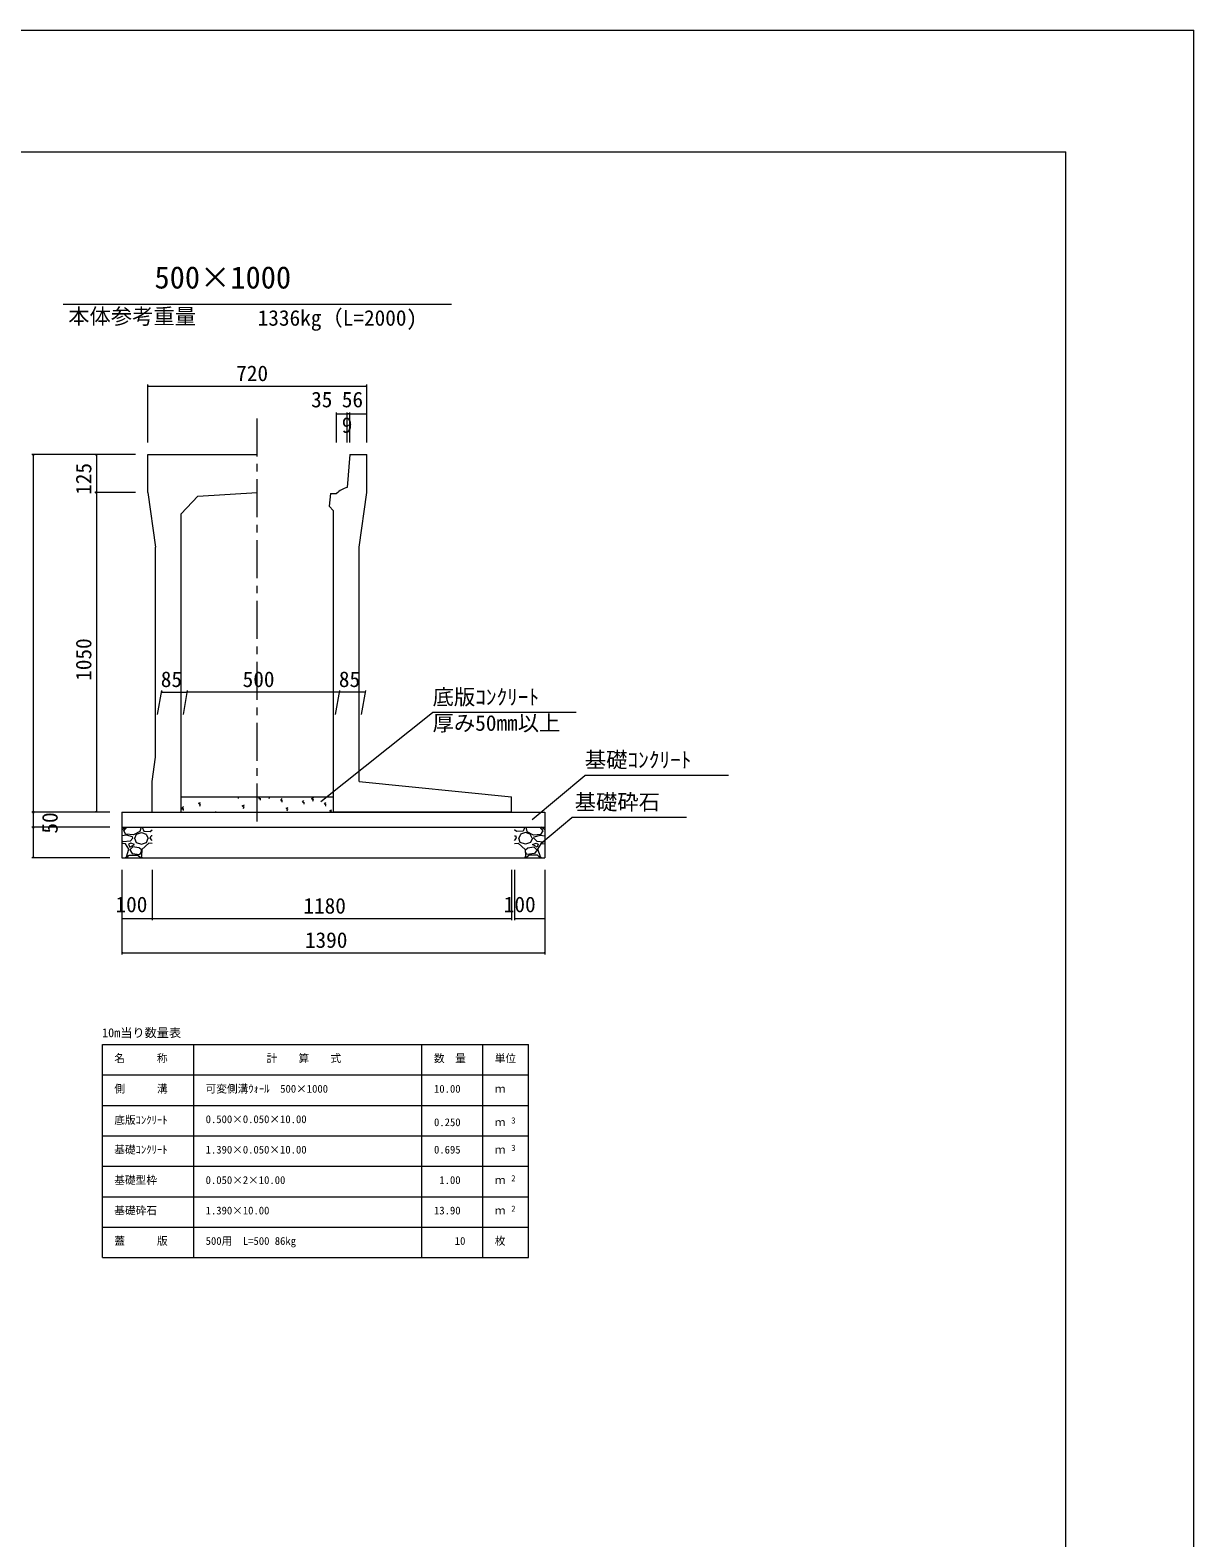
# Model space of a CAD drawing. Units: millimetres on the paper, scale 1:20. Extents: x 0 to 841, y 0 to 594.
# Drawn here: x 649.9 to 841, y 346.3 to 594 of the extents above; entities that cross this region are included whole.
import ezdxf
from ezdxf.enums import TextEntityAlignment as Align

# ---------------------------------------------------------------- set-up
doc = ezdxf.new("R2010")
doc.units = ezdxf.units.MM
doc.linetypes.add('USER1', pattern=[10, 6.25, -1.25, 1.25, -1.25])
for name, color, linetype, lineweight in [('D-STR-DIM（寸法）', 7, 'Continuous', 18), ('D-STR-HTXT（旗揚げ）', 4, 'Continuous', 18), ('D-STR-STRn（構造物）', 5, 'Continuous', 18), ('D-STR（構造物外形線）', 1, 'Continuous', 18), ('D-TTL(外枠）', 2, 'Continuous', 18), ('DEFPOINTS_2', 8, 'Continuous', 18)]:
    doc.layers.add(name, color=color, linetype=linetype, lineweight=lineweight)
doc.layers.add('D-STR-TXT（文字）', color=7, linetype='Continuous')
doc.styles.add('ＭＳ ゴシック', font='')
doc.styles.get('ＭＳ ゴシック').set_extended_font_data('MS Gothic')

msp = doc.modelspace()

# ---------------------------------------------------------------- linework, layer by layer
at = {"layer": 'D-STR-DIM（寸法）'}
for p, q in [((669.166, 526.281), (669.166, 535.769)), ((669.166, 535.519), (669.316, 535.544)), ((669.166, 535.519), (669.186, 535.519)), ((669.316, 535.494), (669.166, 535.519)), ((669.186, 535.519), (705.146, 535.519)), ((705.016, 535.544), (705.166, 535.519)), ((705.166, 535.519), (705.016, 535.494)), ((705.166, 535.519), (705.146, 535.519)), ((705.166, 526.281), (705.166, 535.769)), ((700.186, 526.281), (700.186, 531.187)), ((700.186, 530.937), (700.336, 530.962)), ((700.186, 530.937), (700.206, 530.937)), ((700.336, 530.912), (700.186, 530.937)), ((700.206, 530.937), (701.915, 530.937)), ((701.785, 530.962), (701.935, 530.937)), ((701.935, 530.937), (701.785, 530.912)), ((701.935, 530.937), (701.915, 530.937)), ((701.935, 526.281), (701.935, 531.187)), ((701.935, 526.281), (701.935, 531.187)), ((701.935, 530.937), (702.085, 530.962)), ((701.935, 530.937), (701.955, 530.937)), ((702.085, 530.912), (701.935, 530.937)), ((702.346, 530.937), (701.955, 530.937)), ((702.216, 530.962), (702.366, 530.937)), ((702.366, 530.937), (702.216, 530.912)), ((702.366, 530.937), (702.346, 530.937)), ((702.366, 526.281), (702.366, 531.187)), ((702.366, 526.281), (702.366, 531.187)), ((702.366, 530.937), (702.516, 530.962)), ((702.366, 530.937), (702.386, 530.937)), ((702.516, 530.912), (702.366, 530.937)), ((702.386, 530.937), (705.146, 530.937)), ((705.016, 530.962), (705.166, 530.937)), ((705.166, 530.937), (705.016, 530.912)), ((705.166, 530.937), (705.146, 530.937)), ((705.166, 526.281), (705.166, 531.187)), ((667.166, 524.281), (650.119, 524.281)), ((650.344, 524.131), (650.369, 524.281)), ((650.369, 524.281), (650.369, 524.261)), ((650.369, 524.281), (650.394, 524.131)), ((650.369, 524.261), (650.369, 465.551)), ((667.166, 524.281), (660.479, 524.281)), ((660.704, 524.131), (660.729, 524.281)), ((660.729, 524.281), (660.729, 524.261)), ((660.729, 524.281), (660.754, 524.131)), ((660.729, 524.261), (660.729, 518.051)), ((667.166, 518.031), (660.479, 518.031)), ((667.166, 518.031), (660.479, 518.031)), ((660.729, 518.031), (660.704, 518.181)), ((660.704, 517.881), (660.729, 518.031)), ((660.754, 518.181), (660.729, 518.031)), ((660.729, 518.031), (660.729, 518.051)), ((660.729, 518.031), (660.729, 518.011)), ((660.729, 518.031), (660.754, 517.881)), ((660.729, 518.011), (660.729, 465.551)), ((670.768, 481.539), (671.468, 485.507)), ((675.018, 481.539), (675.718, 485.507)), ((675.018, 481.539), (675.718, 485.507)), ((700.018, 481.539), (700.718, 485.507)), ((700.018, 481.539), (700.718, 485.507)), ((704.268, 481.539), (704.968, 485.507)), ((671.424, 485.257), (671.574, 485.282)), ((671.424, 485.257), (671.444, 485.257)), ((671.574, 485.232), (671.424, 485.257)), ((671.444, 485.257), (675.654, 485.257)), ((675.524, 485.282), (675.674, 485.257)), ((675.674, 485.257), (675.524, 485.232)), ((675.674, 485.257), (675.654, 485.257)), ((675.674, 485.257), (675.824, 485.282)), ((675.674, 485.257), (675.694, 485.257)), ((675.824, 485.232), (675.674, 485.257)), ((700.654, 485.257), (675.694, 485.257)), ((700.524, 485.282), (700.674, 485.257)), ((700.674, 485.257), (700.524, 485.232)), ((700.674, 485.257), (700.654, 485.257)), ((700.674, 485.257), (700.824, 485.282)), ((700.674, 485.257), (700.694, 485.257)), ((700.824, 485.232), (700.674, 485.257)), ((704.904, 485.257), (700.694, 485.257)), ((704.774, 485.282), (704.924, 485.257)), ((704.924, 485.257), (704.774, 485.232)), ((704.924, 485.257), (704.904, 485.257)), ((662.916, 465.531), (650.119, 465.531)), ((662.916, 465.531), (650.119, 465.531)), ((650.369, 465.531), (650.344, 465.681)), ((650.344, 465.381), (650.369, 465.531)), ((650.394, 465.681), (650.369, 465.531)), ((650.369, 465.531), (650.369, 465.551)), ((650.369, 465.531), (650.369, 465.511)), ((650.369, 465.531), (650.394, 465.381)), ((650.369, 465.511), (650.369, 463.051)), ((662.916, 465.531), (660.479, 465.531)), ((660.729, 465.531), (660.704, 465.681)), ((660.754, 465.681), (660.729, 465.531)), ((660.729, 465.531), (660.729, 465.551)), ((662.916, 463.031), (650.119, 463.031)), ((662.916, 463.031), (650.119, 463.031)), ((650.369, 463.031), (650.344, 463.181)), ((650.344, 462.881), (650.369, 463.031)), ((650.394, 463.181), (650.369, 463.031)), ((650.369, 463.031), (650.369, 463.051)), ((650.369, 463.031), (650.369, 463.011)), ((650.369, 463.031), (650.394, 462.881)), ((650.369, 463.011), (650.369, 458.051)), ((662.916, 458.031), (650.119, 458.031)), ((650.369, 458.031), (650.344, 458.181)), ((650.394, 458.181), (650.369, 458.031)), ((650.369, 458.031), (650.369, 458.051)), ((664.916, 456.031), (664.916, 442.158)), ((664.916, 456.031), (664.916, 447.781)), ((669.916, 456.031), (669.916, 447.781)), ((669.916, 456.031), (669.916, 447.781)), ((728.916, 456.031), (728.916, 447.781)), ((729.416, 456.031), (729.416, 447.781)), ((734.416, 456.031), (734.416, 447.781)), ((734.416, 456.031), (734.416, 442.158)), ((664.916, 448.031), (665.066, 448.056)), ((664.916, 448.031), (664.936, 448.031)), ((665.066, 448.006), (664.916, 448.031)), ((664.936, 448.031), (669.896, 448.031)), ((669.766, 448.056), (669.916, 448.031)), ((669.916, 448.031), (669.766, 448.006)), ((669.916, 448.031), (669.896, 448.031)), ((669.916, 448.031), (670.066, 448.056)), ((669.916, 448.031), (669.936, 448.031)), ((670.066, 448.006), (669.916, 448.031)), ((669.936, 448.031), (728.896, 448.031)), ((728.766, 448.056), (728.916, 448.031)), ((728.916, 448.031), (728.766, 448.006)), ((728.916, 448.031), (728.896, 448.031)), ((729.416, 448.031), (729.566, 448.056)), ((729.416, 448.031), (729.436, 448.031)), ((729.566, 448.006), (729.416, 448.031)), ((729.436, 448.031), (734.396, 448.031)), ((734.266, 448.056), (734.416, 448.031)), ((734.416, 448.031), (734.266, 448.006)), ((734.416, 448.031), (734.396, 448.031)), ((664.916, 442.408), (665.066, 442.433)), ((664.916, 442.408), (664.936, 442.408)), ((665.066, 442.383), (664.916, 442.408)), ((664.936, 442.408), (734.396, 442.408)), ((734.266, 442.433), (734.416, 442.408)), ((734.416, 442.408), (734.266, 442.383)), ((734.416, 442.408), (734.396, 442.408))]:
    msp.add_line(p, q, dxfattribs=at)
at = {"layer": 'D-STR-DIM（寸法）', "linetype": 'USER1'}
msp.add_line((687.166, 463.973), (687.166, 530.228), dxfattribs=at)
at = {"layer": 'D-STR-HTXT（旗揚げ）'}
for p, q in [((655.274, 549), (719.058, 549)), ((697.61, 467.296), (715.96, 481.891)), ((739.558, 481.891), (715.96, 481.891)), ((732.322, 464.3), (740.967, 471.564)), ((764.565, 471.564), (740.967, 471.564)), ((733.733, 460.371), (738.817, 464.633)), ((757.68, 464.633), (738.817, 464.633)), ((661.718, 427.345), (731.718, 427.345)), ((661.718, 392.345), (661.718, 427.345)), ((676.718, 392.345), (676.718, 427.345)), ((714.218, 392.345), (714.218, 427.345)), ((724.218, 411.345), (724.218, 427.345)), ((724.218, 392.345), (724.218, 427.345)), ((731.718, 392.345), (731.718, 427.345)), ((661.718, 422.345), (731.718, 422.345)), ((661.718, 417.345), (731.718, 417.345)), ((661.718, 412.345), (731.718, 412.345)), ((661.718, 407.345), (731.718, 407.345)), ((661.718, 402.345), (731.718, 402.345)), ((661.718, 397.345), (731.718, 397.345)), ((661.718, 392.345), (731.718, 392.345))]:
    msp.add_line(p, q, dxfattribs=at)
at = {"layer": 'D-STR-STRn（構造物）', "color": 7}
for p, q in [((674.666, 468.031), (699.666, 468.031)), ((674.666, 466.061), (675.053, 466.465)), ((674.666, 466.059), (675.108, 465.99)), ((675.065, 465.768), (675.01, 466.243)), ((677.512, 466.976), (677.862, 467.111)), ((677.512, 466.976), (677.761, 466.809)), ((677.721, 466.532), (677.823, 466.834)), ((684.093, 467.786), (684.048, 468.031)), ((684.698, 466.576), (685.048, 466.71)), ((684.698, 466.576), (684.947, 466.408)), ((684.907, 466.131), (685.008, 466.434)), ((687.419, 467.777), (687.633, 468.031)), ((687.419, 467.777), (687.718, 467.751)), ((687.679, 467.473), (687.621, 467.786)), ((689.108, 467.744), (689.204, 468.031)), ((689.133, 468.031), (689.148, 468.021)), ((691.006, 467.463), (691.247, 467.75)), ((691.006, 467.463), (691.304, 467.437)), ((691.265, 467.159), (691.207, 467.472)), ((691.884, 466.176), (692.234, 466.31)), ((691.884, 466.176), (692.132, 466.008)), ((692.093, 465.731), (692.194, 466.033)), ((694.592, 467.149), (694.833, 467.436)), ((694.592, 467.149), (694.891, 467.123)), ((694.852, 466.845), (694.794, 467.158)), ((696.085, 467.788), (696.435, 467.923)), ((696.085, 467.788), (696.334, 467.621)), ((696.294, 467.344), (696.395, 467.646)), ((698.178, 466.835), (698.419, 467.123)), ((698.178, 466.835), (698.477, 466.809)), ((698.438, 466.531), (698.38, 466.845)), ((699.069, 465.775), (699.419, 465.91)), ((699.069, 465.775), (699.318, 465.607)), ((680.287, 465.531), (680.389, 465.637)), ((699.345, 465.531), (699.38, 465.633))]:
    msp.add_line(p, q, dxfattribs=at)
at = {"layer": 'D-STR-STRn（構造物）'}
for p, q in [((664.916, 465.531), (664.916, 458.031)), ((664.916, 465.531), (734.416, 465.531)), ((734.416, 465.531), (734.416, 458.031)), ((664.916, 463.031), (734.416, 463.031)), ((664.916, 462.596), (665.479, 463.031)), ((665.679, 461.723), (664.916, 461.642)), ((665.123, 460.645), (664.916, 460.871)), ((665.224, 462.479), (665.721, 463.031)), ((665.584, 461.876), (665.234, 462.476)), ((666.821, 461.789), (665.571, 461.889)), ((666.673, 461.481), (665.673, 461.731)), ((666.724, 461.229), (666.274, 460.729)), ((666.725, 461.225), (666.675, 461.475)), ((667.877, 462.325), (666.827, 461.775)), ((666.97, 461.23), (667.27, 460.53)), ((667.023, 461.228), (667.323, 461.928)), ((667.325, 461.928), (668.125, 462.178)), ((668.076, 463.028), (667.876, 462.328)), ((668.123, 462.178), (668.923, 461.878)), ((668.246, 463.031), (668.516, 462.39)), ((668.521, 462.376), (669.571, 462.326)), ((668.925, 461.877), (669.225, 461.227)), ((668.973, 460.531), (669.223, 461.231)), ((669.573, 461.23), (669.723, 461.63)), ((669.916, 460.871), (669.573, 461.245)), ((669.575, 462.332), (669.916, 462.596)), ((669.916, 461.642), (669.729, 461.623)), ((729.757, 462.332), (729.416, 462.596)), ((729.416, 461.642), (729.603, 461.623)), ((729.416, 460.871), (729.759, 461.245)), ((729.758, 461.23), (729.608, 461.63)), ((730.81, 462.376), (729.76, 462.326)), ((730.406, 461.877), (730.106, 461.227)), ((730.359, 460.531), (730.109, 461.231)), ((731.209, 462.178), (730.409, 461.878)), ((731.085, 463.031), (730.815, 462.39)), ((732.007, 461.928), (731.207, 462.178)), ((731.255, 463.028), (731.455, 462.328)), ((731.455, 462.325), (732.505, 461.775)), ((732.308, 461.228), (732.008, 461.928)), ((732.361, 461.23), (732.061, 460.53)), ((732.51, 461.789), (733.76, 461.889)), ((732.607, 461.225), (732.657, 461.475)), ((732.607, 461.229), (733.057, 460.729)), ((732.659, 461.481), (733.659, 461.731)), ((734.107, 462.479), (733.61, 463.031)), ((733.653, 461.723), (734.416, 461.642)), ((733.747, 461.876), (734.097, 462.476)), ((734.416, 462.596), (733.853, 463.031)), ((734.209, 460.645), (734.416, 460.871)), ((665.526, 460.323), (664.916, 460.374)), ((666.271, 460.732), (665.121, 460.632)), ((666.085, 459.431), (665.535, 460.331)), ((665.675, 458.177), (666.075, 459.427)), ((665.721, 458.031), (666.124, 458.479)), ((666.023, 460.279), (666.223, 459.779)), ((666.374, 460.427), (666.024, 460.277)), ((666.125, 458.479), (667.425, 458.479)), ((666.223, 459.78), (666.973, 460.23)), ((666.223, 459.33), (666.623, 458.73)), ((666.724, 459.828), (666.224, 459.328)), ((666.976, 460.229), (666.376, 460.429)), ((666.626, 458.726), (667.876, 458.576)), ((667.73, 459.681), (666.73, 459.831)), ((667.271, 460.525), (668.121, 460.275)), ((667.423, 458.49), (668.073, 458.04)), ((668.135, 459.318), (667.735, 459.668)), ((667.876, 458.579), (668.126, 459.029)), ((668.116, 458.34), (668.246, 458.031)), ((668.172, 459.381), (668.122, 458.331)), ((668.125, 459.029), (668.125, 459.329)), ((668.127, 460.276), (668.977, 460.526)), ((669.326, 460.428), (668.176, 459.378)), ((669.916, 460.374), (669.326, 460.423)), ((729.416, 460.374), (730.006, 460.423)), ((730.006, 460.428), (731.156, 459.378)), ((731.204, 460.276), (730.354, 460.526)), ((731.215, 458.34), (731.085, 458.031)), ((731.159, 459.381), (731.209, 458.331)), ((731.197, 459.318), (731.597, 459.668)), ((731.456, 458.579), (731.206, 459.029)), ((731.207, 459.029), (731.207, 459.329)), ((732.061, 460.525), (731.211, 460.275)), ((731.909, 458.49), (731.259, 458.04)), ((732.706, 458.726), (731.456, 458.576)), ((731.601, 459.681), (732.601, 459.831)), ((733.207, 458.479), (731.907, 458.479)), ((732.355, 460.229), (732.955, 460.429)), ((733.109, 459.78), (732.359, 460.23)), ((732.607, 459.828), (733.107, 459.328)), ((733.109, 459.33), (732.709, 458.73)), ((732.958, 460.427), (733.308, 460.277)), ((733.061, 460.732), (734.211, 460.632)), ((733.309, 460.279), (733.109, 459.779)), ((733.61, 458.031), (733.207, 458.479)), ((733.246, 459.431), (733.796, 460.331)), ((733.657, 458.177), (733.257, 459.427)), ((733.806, 460.323), (734.416, 460.374)), ((664.916, 458.031), (698.416, 458.031)), ((664.916, 458.031), (734.416, 458.031)), ((665.479, 458.031), (665.675, 458.182)), ((733.853, 458.031), (733.657, 458.182))]:
    msp.add_line(p, q, dxfattribs=at)
at = {"layer": 'D-STR（構造物外形線）'}
for p, q in [((669.166, 518.031), (669.166, 524.281)), ((669.166, 524.281), (687.166, 524.281)), ((702.366, 524.281), (701.935, 518.868)), ((702.366, 524.281), (705.166, 524.281)), ((705.166, 518.031), (705.166, 524.281)), ((705.166, 518.031), (705.166, 524.281)), ((669.166, 518.031), (670.416, 509.031)), ((677.411, 517.445), (687.166, 518.031)), ((699.186, 517.881), (698.961, 515.779)), ((699.186, 517.881), (700.186, 517.881)), ((703.916, 509.031), (705.166, 518.031)), ((674.666, 514.531), (677.411, 517.445)), ((698.961, 515.779), (699.666, 515.031)), ((674.666, 465.531), (674.666, 514.531)), ((699.666, 465.531), (699.666, 515.031)), ((670.416, 474.531), (670.416, 509.031)), ((703.916, 470.531), (703.916, 509.031)), ((669.916, 470.531), (670.416, 474.531)), ((669.916, 465.531), (669.916, 470.531)), ((703.916, 470.531), (728.916, 468.031)), ((728.916, 465.531), (728.916, 468.031)), ((669.916, 465.531), (674.666, 465.531)), ((699.666, 465.531), (704.416, 465.531)), ((728.916, 465.531), (699.666, 465.531))]:
    msp.add_line(p, q, dxfattribs=at)
msp.add_arc((702.963, 515.002), 4, 104.89471, 133.9699, dxfattribs=at)
at = {"layer": 'D-TTL(外枠）'}
for p in [(25, 574), (820, 20)]:
    msp.add_line(p, (820, 574), dxfattribs=at)
at = {"layer": 'DEFPOINTS_2'}
for p in [(0, 594), (841, 0)]:
    msp.add_line(p, (841, 594), dxfattribs=at)

# ---------------------------------------------------------------- texts
at = {"layer": 'D-STR-DIM（寸法）', "style": 'ＭＳ ゴシック'}
for s, p in [('720', (683.701, 535.569)), ('35', (696.005, 531.262)), ('56', (701.048, 531.262)), ('9', (701.035, 527.066)), ('85', (671.31, 485.307)), ('500', (684.754, 485.307)), ('85', (700.56, 485.307)), ('100', (663.871, 448.31)), ('1180', (694.734, 448.081)), ('100', (727.652, 448.31)), ('1390', (694.984, 442.458))]:
    msp.add_text(s, height=2.566, dxfattribs=at).set_placement(p, align=Align.BOTTOM_LEFT)
for s, p in [('125', (660.679, 517.656)), ('1050', (660.679, 487.099)), ('50', (655.138, 461.998))]:
    msp.add_text(s, height=2.566, rotation=90, dxfattribs=at).set_placement(p, align=Align.BOTTOM_LEFT)
at = {"layer": 'D-STR-TXT（文字）', "style": 'ＭＳ ゴシック'}
for s, height, p in [('500×1000', 3.666, (670.276, 550.449)), ('本体参考重量', 2.566, (656.105, 544.933)), ('1336kg（L=2000)', 2.566, (687.225, 544.67)), ('底版ｺﾝｸﾘｰﾄ', 2.566, (715.96, 482.391)), ('厚み50mm以上', 2.566, (715.96, 478.119)), ('基礎ｺﾝｸﾘｰﾄ', 2.566, (740.967, 472.064)), ('基礎砕石', 2.566, (739.304, 465.133)), ('10m当り数量表', 1.466, (661.663, 428.108)), ('名\u3000\u3000\u3000称', 1.283, (663.679, 424.046)), ('計\u3000\u3000算\u3000\u3000式', 1.283, (688.683, 424.046)), ('数\u3000量', 1.283, (716.179, 424.046)), ('単位', 1.283, (726.179, 424.046)), ('側\u3000\u3000\u3000溝', 1.283, (663.679, 419.046)), ('可変側溝ｳｫｰﾙ\u3000500×1000', 1.283, (678.679, 419.046)), ('10.00', 1.283, (716.193, 419.046)), ('ｍ', 1.283, (726.179, 419.046)), ('底版ｺﾝｸﾘｰﾄ', 1.283, (663.679, 413.914)), ('0.500×0.050×10.00', 1.283, (678.679, 414.046)), ('0.250', 1.283, (716.193, 413.546)), ('ｍ', 1.283, (726.179, 413.546)), ('3', 1.026, (728.88, 414.049)), ('基礎ｺﾝｸﾘｰﾄ', 1.283, (663.679, 409.046)), ('1.390×0.050×10.00', 1.283, (678.679, 409.046)), ('0.695', 1.283, (716.193, 409.046)), ('ｍ', 1.283, (726.179, 409.046)), ('3', 1.026, (728.88, 409.549)), ('基礎型枠', 1.283, (663.679, 404.046)), ('0.050×2×10.00', 1.283, (678.679, 404.046)), (' 1.00', 1.283, (716.193, 404.046)), ('ｍ', 1.283, (726.179, 404.046)), ('2', 1.026, (728.88, 404.549)), ('基礎砕石', 1.283, (663.679, 399.046)), ('1.390×10.00', 1.283, (678.679, 399.046)), ('13.90', 1.283, (716.193, 399.046)), ('ｍ', 1.283, (726.179, 399.046)), ('2', 1.026, (728.88, 399.549)), ('蓋\u3000\u3000\u3000版', 1.283, (663.679, 394.046)), ('500用\u3000L=500 86kg', 1.283, (678.679, 394.046)), ('10', 1.283, (719.604, 394.046)), ('枚', 1.283, (726.179, 394.046))]:
    msp.add_text(s, height=height, dxfattribs=at).set_placement(p, align=Align.BOTTOM_LEFT)

doc.saveas('drawing.dxf')
